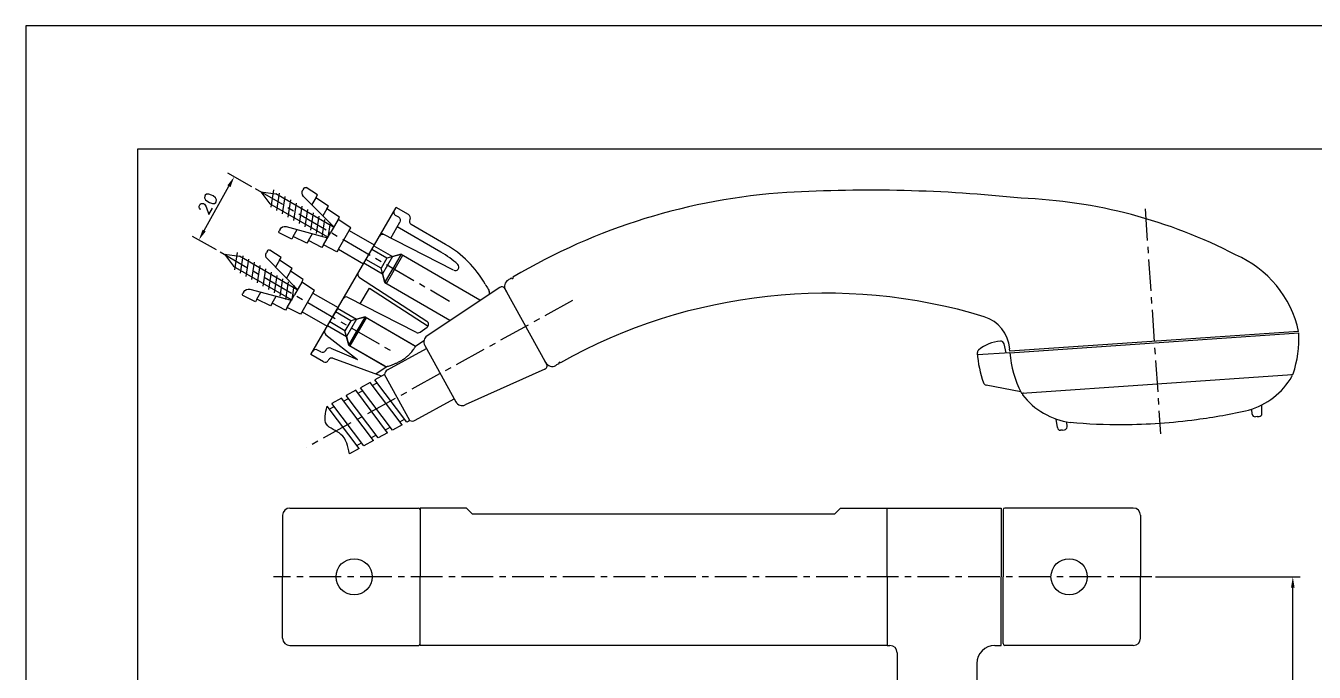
# Model space of a CAD drawing. Extents: x 0 to 594, y 0 to 420.
# Drawn here: x 0 to 356.1, y 241.2 to 420 of the extents above; entities that cross this region are included whole.
import ezdxf

# ---------------------------------------------------------------- set-up
doc = ezdxf.new("R2010")
doc.units = 0
doc.header["$LTSCALE"] = 7
doc.header["$MEASUREMENT"] = 0
doc.linetypes.add('CENTER', pattern=[2, 1.25, -0.25, 0.25, -0.25])
doc.layers.get('0').update_dxf_attribs({"color": 2, "linetype": 'CONTINUOUS'})
for name, color, linetype in [('CL', 1, 'CENTER'), ('D', 2, 'CONTINUOUS'), ('DIM', 2, 'CONTINUOUS'), ('DWG', 7, 'CONTINUOUS')]:
    doc.layers.add(name, color=color, linetype=linetype)
doc.styles.add('GHS', font='romans', dxfattribs={"bigfont": 'ghs'})

# ---------------------------------------------------------------- blocks, each defined once
blk = doc.blocks.new('S')
at = {"layer": 'DWG', "color": 2}
for p, q in [((5596.35, 3276.4), (5600.01, 3276.61)), ((5596.35, 3275.51), (5596.35, 3276.4)), ((5568.04, 3273.82), (5567.54, 3273.82)), ((5567.54, 3264.82), (5567.54, 3273.82)), ((5568.04, 3273.82), (5568.04, 3269.32)), ((5568.04, 3273.82), (5570.94, 3270.92)), ((5583.79, 3273.12), (5587.98, 3273.36)), ((5583.79, 3272.32), (5583.79, 3273.12)), ((5587.98, 3274.17), (5592.17, 3274.41)), ((5587.98, 3273.36), (5587.98, 3274.17)), ((5599.43, 3274.15), (5587.98, 3271.06)), ((5587.98, 3273.36), (5587.98, 3269.32)), ((5592.17, 3275.28), (5596.35, 3275.51)), ((5592.17, 3274.41), (5592.17, 3275.28)), ((5592.17, 3274.41), (5592.17, 3272.19)), ((5596.35, 3275.51), (5596.35, 3273.32)), ((5600.54, 3276.11), (5600.54, 3275.6)), ((5568.04, 3264.82), (5568.04, 3269.32)), ((5570.94, 3270.92), (5575.79, 3270.92)), ((5570.94, 3270.92), (5570.94, 3267.72)), ((5583.79, 3272.32), (5575.79, 3272.32)), ((5575.79, 3272.32), (5575.79, 3269.32)), ((5575.79, 3266.32), (5575.79, 3269.32)), ((5583.79, 3266.32), (5583.79, 3272.32)), ((5587.82, 3267.72), (5589.37, 3271.57)), ((5587.98, 3270.92), (5606.46, 3270.92)), ((5587.98, 3265.28), (5587.98, 3269.32)), ((5589.37, 3267.07), (5591.18, 3271.57)), ((5591.18, 3267.07), (5592.99, 3271.57)), ((5592.99, 3267.07), (5594.8, 3271.57)), ((5594.8, 3267.07), (5596.61, 3271.57)), ((5596.61, 3267.07), (5598.42, 3271.57)), ((5598.42, 3267.07), (5600.23, 3271.57)), ((5600.23, 3267.07), (5602.04, 3271.57)), ((5602.04, 3267.07), (5603.85, 3271.57)), ((5603.85, 3267.07), (5605.66, 3271.57)), ((5605.66, 3267.07), (5607.47, 3271.57)), ((5610.33, 3269.33), (5606.46, 3270.92)), ((5610.33, 3269.33), (5606.47, 3267.72)), ((5568.04, 3264.82), (5570.94, 3267.72)), ((5570.94, 3267.72), (5575.79, 3267.72)), ((5583.79, 3266.32), (5575.79, 3266.32)), ((5583.79, 3266.32), (5583.79, 3265.52)), ((5587.98, 3267.72), (5606.46, 3267.72)), ((5599.43, 3264.49), (5587.98, 3267.59)), ((5592.17, 3264.23), (5592.17, 3266.45)), ((5567.54, 3264.82), (5568.04, 3264.82)), ((5583.79, 3265.52), (5587.98, 3265.28)), ((5587.98, 3265.28), (5587.98, 3264.47)), ((5587.98, 3264.47), (5592.17, 3264.23)), ((5592.17, 3264.23), (5592.17, 3263.37)), ((5592.17, 3263.37), (5596.35, 3263.13)), ((5596.35, 3263.13), (5596.35, 3265.32)), ((5596.35, 3263.13), (5596.35, 3262.24)), ((5596.35, 3262.24), (5600.01, 3262.03)), ((5600.54, 3263.04), (5600.54, 3262.53))]:
    blk.add_line(p, q, dxfattribs=at)
for centre, radius, start, end in [((5600.04, 3276.11), 0.5, 0.0005, 93.2254), ((5599.04, 3275.6), 1.5, 285.1209, 0.0005), ((5599.04, 3263.04), 1.5, 0.0005, 74.8801), ((5600.04, 3262.53), 0.5, 266.7756, 0.0005)]:
    blk.add_arc(centre, radius, start, end, dxfattribs=at)

msp = doc.modelspace()

# ---------------------------------------------------------------- linework, layer by layer
for p, q in [((594, 420), (0, 420)), ((0, 420), (0, 0))]:
    msp.add_line(p, q)
at = {"color": 4}
for p, q in [((31, 386), (580, 386)), ((31, 11), (31, 386))]:
    msp.add_line(p, q, dxfattribs=at)
at = {"layer": 'CL'}
for p, q in [((63.38, 375.01), (117.12, 343.89)), ((309.37, 369.37), (313.64, 307.13)), ((53.75, 357.47), (100.97, 330.13)), ((151.15, 344.03), (77.62, 303.4)), ((311.2, 267.65), (68.5, 267.65))]:
    msp.add_line(p, q, dxfattribs=at)
at = {"layer": 'D'}
for p, q in [((62.51, 375.5), (55.86, 379.21)), ((49.31, 363.4), (56.14, 375.62)), ((52.75, 358.04), (46.1, 361.75)), ((312.2, 267.65), (352.19, 267.65)), ((350.19, 148.93), (350.19, 264.65))]:
    msp.add_line(p, q, dxfattribs=at)
msp.add_spline([(89.47, 301.66), (87.12, 307.02), (83.12, 309.83), (83.32, 314.83)], degree=3, dxfattribs=at)
for points in [[(55.71, 375.86), (56.58, 375.37), (57.61, 378.24)], [(48.88, 363.64), (49.75, 363.15), (47.85, 360.78)], [(349.69, 264.65), (350.69, 264.65), (350.19, 267.65)]]:
    msp.add_solid(points, dxfattribs=at)
at = {"layer": 'DIM', "color": 7, "linetype": 'ByBlock'}
for p, q in [((132.59, 347.01), (132.95, 346.37)), ((272.01, 329.61), (351.82, 335.08)), ((271.01, 329.54), (270.39, 332.03)), ((272.01, 329.61), (263.03, 328.99)), ((271.98, 330.01), (271.93, 330.67)), ((143.74, 326.85), (143.44, 327.37)), ((274.98, 318.79), (265.44, 320.66)), ((275.38, 318.41), (350.01, 323.53)), ((338.99, 312.58), (338.82, 313.99)), ((341.66, 312.76), (341.62, 315.15)), ((285.12, 308.89), (284.83, 311.26)), ((287.79, 309.07), (287.77, 310.49)), ((340.38, 311.92), (339.84, 311.88)), ((340.38, 311.92), (340.92, 311.95)), ((286.5, 308.22), (285.97, 308.18)), ((286.5, 308.22), (287.04, 308.26))]:
    msp.add_line(p, q, dxfattribs=at)
for centre, radius, start, end in [((233.04, -25.46), 400, 83.9647, 93.2544), ((221.32, 204.25), 170, 93.7079, 120.65), ((269.84, 232.42), 140, 62.5456, 87.8492), ((322.48, 329.12), 30, 12.2512, 66.6136), ((134.34, 347.98), 2, 121.18, 208.9237), ((221.32, 204.25), 170, 120.8182, 121.18), ((134.45, 350.36), 0.25, 207.4081, 34.0601), ((221.24, 196.04), 150, 73.0926, 119.3339), ((261.96, 329.99), 10, 3.9237, 73.0926), ((321.87, 333.39), 30, 341.221, 3.231), ((269.91, 322.8), 10, 93.0971, 131.1401), ((269.42, 331.79), 1, 13.9237, 93.0971), ((263.99, 329.58), 1, 131.1401, 183.7076), ((292.93, 331.45), 30, 183.7076, 199.7696), ((301.91, 332.02), 30, 184.6164, 206.6264), ((145.49, 327.81), 2, 208.9237, 299.894), ((221.24, 196.04), 150, 119.5249, 119.894), ((147.54, 326.69), 0.25, 28.4196, 210.4393), ((265.64, 321.64), 1, 199.7696, 258.9237), ((332.57, 332.99), 20, 285.6476, 330.2416), ((349.68, 323.21), 0.3, 330.2416, 93.9237), ((349.99, 323.83), 0.3, 273.9237, 341.221), ((275.36, 318.71), 0.3, 206.6264, 273.9237), ((275.75, 318.14), 0.3, 93.9237, 217.6058), ((291.36, 330.16), 20, 217.6058, 262.1998), ((302.49, 469.75), 160, 277.5771, 282.8114), ((302.49, 469.75), 160, 265.0359, 270.2702), ((302.49, 469.75), 160, 270.2702, 273.9237), ((302.49, 469.75), 160, 273.9237, 277.5771), ((339.78, 312.68), 0.8, 186.9237, 273.9237), ((340.86, 312.75), 0.8, 273.9237, 0.9237), ((285.91, 308.98), 0.8, 186.9237, 273.9237), ((286.99, 309.06), 0.8, 273.9237, 0.9237)]:
    msp.add_arc(centre, radius, start, end, dxfattribs=at)
at = {"layer": 'DWG'}
for p, q in [((78.79, 329.11), (102.34, 369.78)), ((103.07, 367.05), (102.2, 367.55)), ((105.8, 367.78), (102.34, 369.78)), ((100.88, 361.27), (103.43, 365.68)), ((114.76, 357.39), (102.68, 364.38)), ((116.02, 359.55), (106.53, 365.04)), ((118.26, 352.39), (98.21, 362.64)), ((96.2, 359.18), (101.39, 356.17)), ((101.39, 356.17), (98.64, 351.41)), ((103.79, 356.81), (99.27, 349.02)), ((101.39, 356.17), (103.79, 356.81)), ((103.78, 356.81), (125.47, 344.25)), ((103.79, 356.81), (125.47, 344.25)), ((93.45, 354.42), (98.64, 351.41)), ((119.39, 354.02), (119.41, 354)), ((92.24, 350.44), (110.89, 338.29)), ((98.64, 351.41), (99.27, 349.02)), ((99.27, 349.02), (117.23, 338.62)), ((99.27, 349.02), (117.23, 338.62)), ((92.46, 343.15), (94.97, 347.47)), ((94.97, 347.47), (111.18, 336.91)), ((86.18, 341.87), (91.37, 338.87)), ((107.96, 335.23), (89.03, 344.9)), ((91.37, 338.87), (88.61, 334.11)), ((93.76, 339.5), (89.25, 331.71)), ((91.37, 338.87), (93.76, 339.5)), ((93.76, 339.5), (107.75, 331.4)), ((93.76, 339.5), (107.4, 331.6)), ((83.42, 337.11), (88.61, 334.11)), ((108.98, 335.29), (110.91, 336.63)), ((351.79, 335.48), (271.98, 330.01)), ((82.95, 334.57), (91.7, 327.71)), ((88.61, 334.11), (89.25, 331.71)), ((89.25, 331.71), (99.59, 325.73)), ((89.25, 331.71), (99.22, 325.94)), ((107.75, 331.4), (110.02, 332.97)), ((82.25, 327.1), (78.79, 329.11)), ((81.52, 329.84), (80.65, 330.34)), ((82.89, 330.2), (83.03, 330.45)), ((84.28, 330.86), (91.7, 327.71)), ((84.9, 328.05), (98.24, 323.19)), ((99.97, 324.83), (110.72, 330.77)), ((83.7, 327.61), (83.61, 327.47)), ((96.73, 323.74), (99.59, 325.73)), ((95.2, 321.39), (92.55, 319.93)), ((103.99, 309.69), (95.2, 321.39)), ((95.77, 320.57), (97.1, 321.3)), ((99.14, 323.57), (96.49, 322.11)), ((105.29, 310.4), (96.49, 322.11)), ((106.17, 310.89), (99.14, 323.57)), ((87.27, 317.01), (84.62, 315.55)), ((96.07, 305.31), (87.27, 317.01)), ((91.22, 319.2), (88.57, 317.73)), ((97.36, 306.02), (88.57, 317.73)), ((100.02, 307.49), (91.22, 319.2)), ((91.83, 318.39), (93.15, 319.12)), ((101.34, 308.22), (92.55, 319.93)), ((92.12, 303.13), (83.32, 314.83)), ((83.9, 314.01), (85.23, 314.74)), ((93.42, 303.84), (84.62, 315.55)), ((87.85, 316.19), (89.17, 316.92)), ((107.66, 310.91), (118.41, 316.85)), ((103.36, 310.48), (104.68, 311.21)), ((106.17, 310.89), (105.29, 310.4)), ((95.43, 306.1), (96.76, 306.83)), ((100.02, 307.49), (97.36, 306.02)), ((99.41, 308.3), (100.74, 309.03)), ((103.99, 309.69), (101.34, 308.22)), ((92.12, 303.13), (89.47, 301.66)), ((91.48, 303.92), (92.81, 304.65)), ((96.07, 305.31), (93.42, 303.84)), ((73, 286.65), (108.5, 286.65)), ((109, 286.65), (109, 267.65)), ((121.8, 286.65), (109, 286.65)), ((121.8, 286.65), (123.5, 284.95)), ((223.5, 284.95), (123.5, 284.95)), ((225.2, 286.65), (223.5, 284.95)), ((225.2, 286.65), (238, 286.65)), ((238, 286.65), (238, 267.65)), ((238.1, 286.65), (269.6, 286.65)), ((269.6, 286.65), (269.6, 267.65)), ((270.1, 286.15), (270.1, 267.65)), ((306.1, 286.65), (270.6, 286.65)), ((71, 284.65), (71, 267.65)), ((308.1, 284.65), (308.1, 267.65)), ((71, 250.65), (71, 267.65)), ((109, 248.65), (109, 267.65)), ((238.1, 267.65), (238.1, 248.65)), ((269.6, 248.65), (269.6, 267.65)), ((270.1, 249.15), (270.1, 267.65)), ((308.1, 250.65), (308.1, 267.65)), ((73, 248.65), (108.5, 248.65)), ((238, 248.65), (109, 248.65)), ((238.1, 248.65), (238.85, 248.65)), ((240.85, 246.65), (240.85, 236.36)), ((267.85, 248.65), (269.6, 248.65)), ((306.1, 248.65), (270.6, 248.65)), ((262.85, 243.65), (262.85, 219.36))]:
    msp.add_line(p, q, dxfattribs=at)
at = {"layer": 'DWG', "color": 7}
for p, q in [((131, 347.65), (110.9, 334.24)), ((132.43, 347.3), (143.96, 326.44)), ((132.51, 347.15), (132.43, 347.3)), ((110.26, 331.61), (118.87, 316.01)), ((143.49, 325.05), (121.44, 315.16)), ((118.84, 316.07), (118.87, 316.01))]:
    msp.add_line(p, q, dxfattribs=at)
at = {"layer": 'DWG'}
for centre in [(90.75, 267.65), (288.35, 267.65)]:
    msp.add_circle(centre, 5, dxfattribs=at)
for centre, radius, start, end in [((102.71, 368.41), 1, 149.9229, 239.9229), ((102.57, 366.18), 1, 329.9229, 59.9229), ((105.3, 366.91), 1, 329.9229, 59.9229), ((107.03, 365.91), 1, 149.9229, 239.9229), ((98.6, 361.32), 1, 62.9229, 149.9229), ((100.98, 333.59), 27.5, 47.9918, 59.9213), ((100.98, 333.59), 30, 29.9229, 59.9213), ((118.72, 353.28), 1, 242.9124, 46.0903), ((92.78, 351.28), 1, 149.9229, 236.9229), ((127.22, 346.13), 1, 349.6652, 29.9229), ((88.57, 344.01), 1, 62.9229, 149.9229), ((83.56, 335.36), 1, 149.9229, 231.9229), ((108.41, 336.12), 1, 242.9229, 304.7764), ((110.34, 337.46), 1, 304.7764, 56.9229), ((80.15, 329.47), 1, 59.9229, 149.9229), ((82.02, 330.7), 1, 239.9229, 329.9229), ((83.89, 329.94), 1, 66.9937, 149.9229), ((84.56, 327.11), 1, 69.9937, 149.9229), ((82.75, 327.97), 1, 239.9229, 329.9229), ((100.65, 323.49), 1.5, 117.1913, 176.7237), ((106.89, 312.2), 1.5, 241.1237, 300.656), ((73, 284.65), 2, 90, 180), ((108.5, 286.15), 0.5, 0, 90), ((270.6, 286.15), 0.5, 90, 180), ((306.1, 284.65), 2, 0, 90), ((73, 250.65), 2, 180, 270), ((306.1, 250.65), 2, 270, 0), ((108.5, 249.15), 0.5, 270, 0), ((238.85, 246.65), 2, 0, 90), ((267.85, 243.65), 5, 90, 180), ((270.6, 249.15), 0.5, 180, 270)]:
    msp.add_arc(centre, radius, start, end, dxfattribs=at)
at = {"layer": 'DWG', "color": 7}
for centre, radius, start, end in [((131.56, 346.81), 1, 28.9237, 123.6873), ((112.01, 332.58), 2, 123.6873, 208.9237), ((143.08, 325.96), 1, 294.16, 28.9237), ((120.62, 316.98), 2, 208.9237, 294.16)]:
    msp.add_arc(centre, radius, start, end, dxfattribs=at)
at = {"layer": 'DWG'}
for points in [[(126.98, 348.55), (127.79, 347.15), (128.09, 346.63)], [(99.59, 325.73), (99.69, 325.76), (100.01, 325.85), (100.49, 326), (101.07, 326.19), (101.74, 326.44), (102.47, 326.75), (103.25, 327.13), (104.04, 327.58), (104.82, 328.1), (105.53, 328.67), (106.15, 329.26), (106.66, 329.83), (107.07, 330.35), (107.37, 330.78), (107.59, 331.12), (107.71, 331.33), (107.75, 331.4)]]:
    msp.add_spline(points, degree=3, dxfattribs=at)

# ---------------------------------------------------------------- block references
at = {"layer": 'DIM', "xscale": -1, "rotation": 329.9228741773966}
for p in [(3281.38, -5266.71), (3271.35, -5284.01)]:
    msp.add_blockref('S', p, dxfattribs=at)

# ---------------------------------------------------------------- texts
at = {"layer": 'D', "insert": (50.33, 370.85), "char_height": 3.5, "attachment_point": 5, "rotation": 60.7915, "style": 'GHS'}
msp.add_mtext('\\A1;20', dxfattribs=at)

doc.saveas('drawing.dxf')
